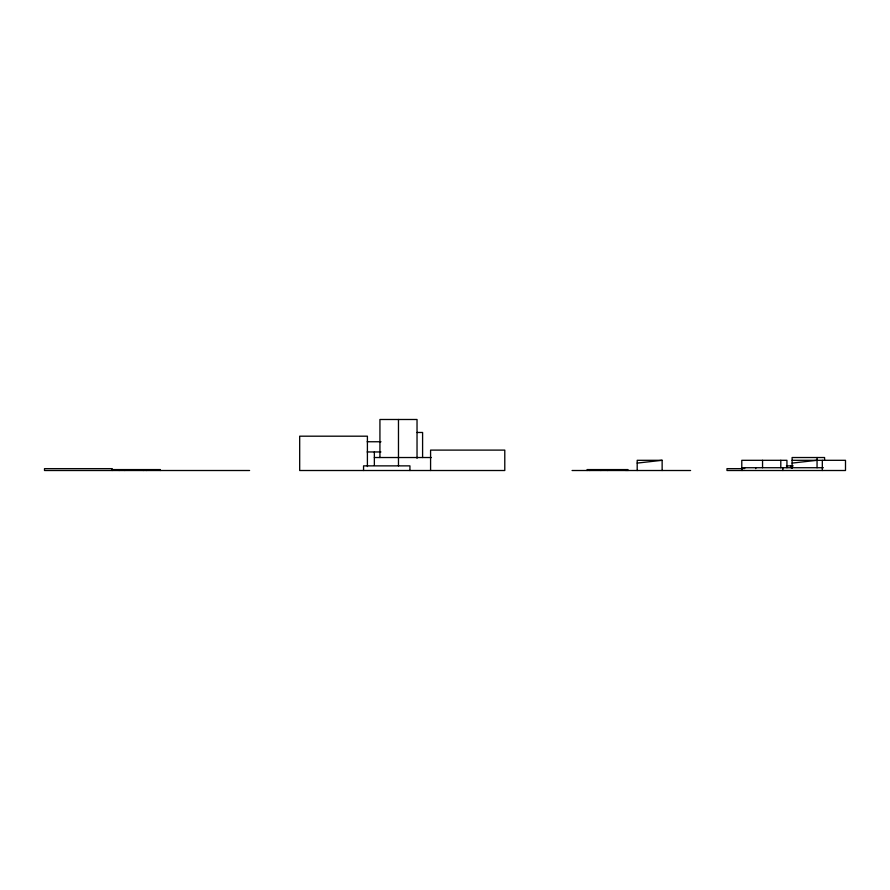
<?xml version="1.0" encoding="UTF-8"?>
<svg xmlns="http://www.w3.org/2000/svg" width="890" height="890" viewBox="0 0 890 890"><rect width="100%" height="100%" fill="white"/><g stroke="black" fill="none" stroke-linecap="round" stroke-linejoin="round"><path stroke-width="1.33" d="M637.196 463.089L662.138 460.308L662.138 470.51M792.111 463.089L817.053 460.308M417.032 432.473L422.594 432.473L422.594 457.527M367.17 441.752L380.976 441.752M367.147 451.953L380.92 451.953M374.356 457.527L431.416 457.527M662.138 460.308L637.196 460.308L637.196 470.51M792.111 460.308L845.5 460.308L845.5 470.51L726.985 470.51L726.985 468.652L743.295 468.652M786.404 465.87L793.179 465.87M823.361 467.728L742.049 467.728L742.049 470.51M111.962 469.586L160.311 469.586L160.311 470.51M249.601 470.51L44.5 470.51L44.5 468.652L112.218 468.652L112.218 470.51M572.07 470.51L690.584 470.51M824.585 460.308L824.585 457.527L792.111 457.527L792.111 468.196M822.316 460.308L822.316 470.51M817.053 457.527L817.053 467.728M791.989 465.87L791.989 468.196M791.388 465.87L791.388 467.728M791.099 465.87L791.099 467.728M786.938 467.728L786.938 460.308L741.782 460.308L741.782 468.652M782.866 467.728L782.866 470.51M780.797 460.308L780.797 467.728M762.552 460.308L762.552 467.728M755.744 467.728L755.744 468.652M744.652 467.728L744.652 468.652M627.951 470.51L627.951 469.586L587.133 469.586L587.133 470.51M626.916 469.586L626.916 470.51M625.881 469.586L625.881 470.51M607.636 469.586L607.636 470.51M600.828 469.586L600.828 470.51M589.736 469.586L589.736 470.51M430.582 470.51L430.582 450.106L504.786 450.106L504.786 470.51L299.685 470.51L299.685 436.189L367.403 436.189L367.403 466.538M417.032 458.283L417.032 419.49L379.93 419.49L379.93 457.527M409.934 470.51L409.934 465.87L363.554 465.87L363.554 470.51M398.475 419.49L398.475 465.87M374.356 451.953L374.356 465.314M146.394 469.586L146.394 470.51M143.29 469.586L143.29 470.51M124.745 469.586L124.745 470.51M119.171 469.586L119.171 470.51"/></g></svg>
